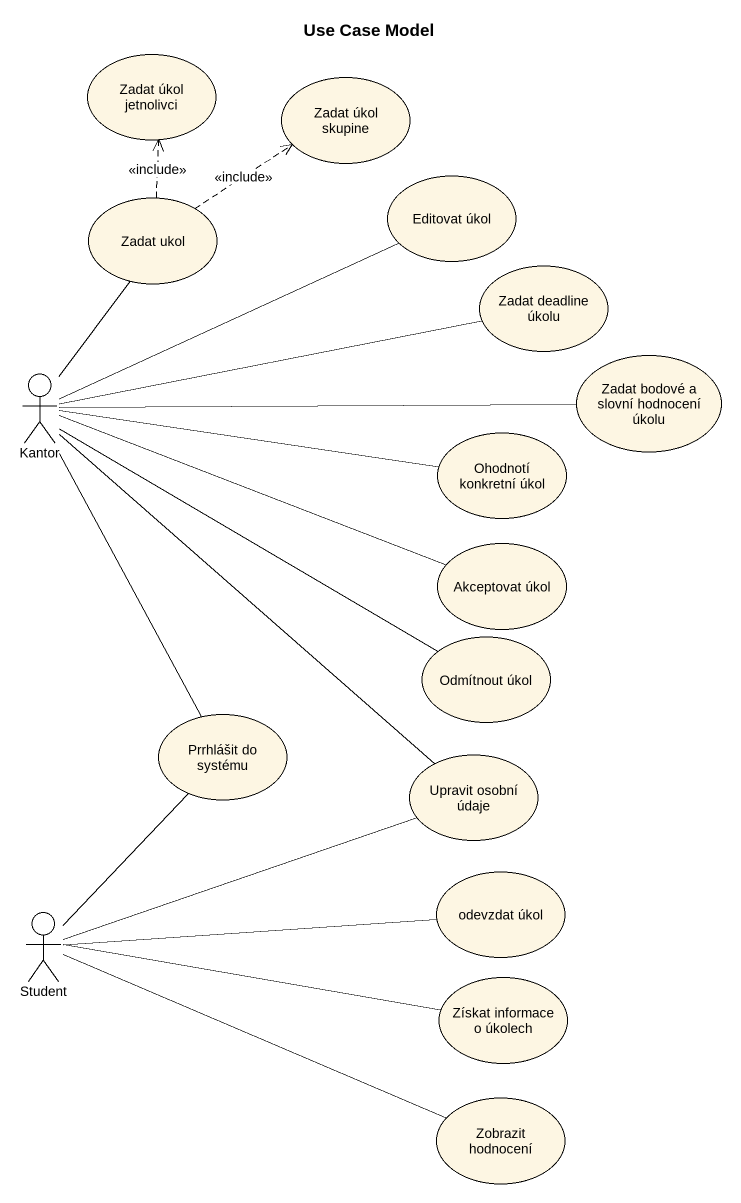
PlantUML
@startuml
title Use Case Model
usecase "Zadat úkol jetnolivci" as Zadat_úkol_jetnolivci
usecase "Zadat úkol skupine" as Zadat_úkol_skupine
usecase "Zadat ukol" as Zadat_ukol
usecase "Editovat úkol" as Editovat_úkol
usecase "Zadat deadline úkolu" as Zadat_deadline_úkolu
actor Kantor
usecase "Zadat bodové a slovní hodnocení úkolu" as Zadat_bodové_a_slovní
usecase "Ohodnotí konkretní úkol" as Ohodnotí_konkretní_úkol
usecase "Akceptovat úkol" as Akceptovat_úkol
usecase "Odmítnout úkol" as Odmítnout_úkol
usecase "Prrhlášit do systému" as Prrhlášit_do_systému
usecase "Upravit osobní údaje" as Upravit_osobní_údaje
usecase "odevzdat úkol" as odevzdat_úkol
actor Student
usecase "Získat informace o úkolech" as Získat_informace_o_úkolech
usecase "Zobrazit hodnocení" as Zobrazit_hodnocení
Zadat_ukol .up.> Zadat_úkol_jetnolivci : <<include>>
Zadat_ukol .up.> Zadat_úkol_skupine : <<include>>
Kantor -up- Zadat_ukol
Kantor -right- Editovat_úkol
Kantor -right- Zadat_deadline_úkolu
Kantor -right- Zadat_bodové_a_slovní
Kantor -right- Ohodnotí_konkretní_úkol
Kantor -right- Akceptovat_úkol
Kantor -right- Odmítnout_úkol
Kantor -- Prrhlášit_do_systému
Kantor -- Upravit_osobní_údaje
Student -up- Prrhlášit_do_systému
Student -right- Upravit_osobní_údaje
Student -right- odevzdat_úkol
Student -right- Získat_informace_o_úkolech
Student -right- Zobrazit_hodnocení
@enduml
